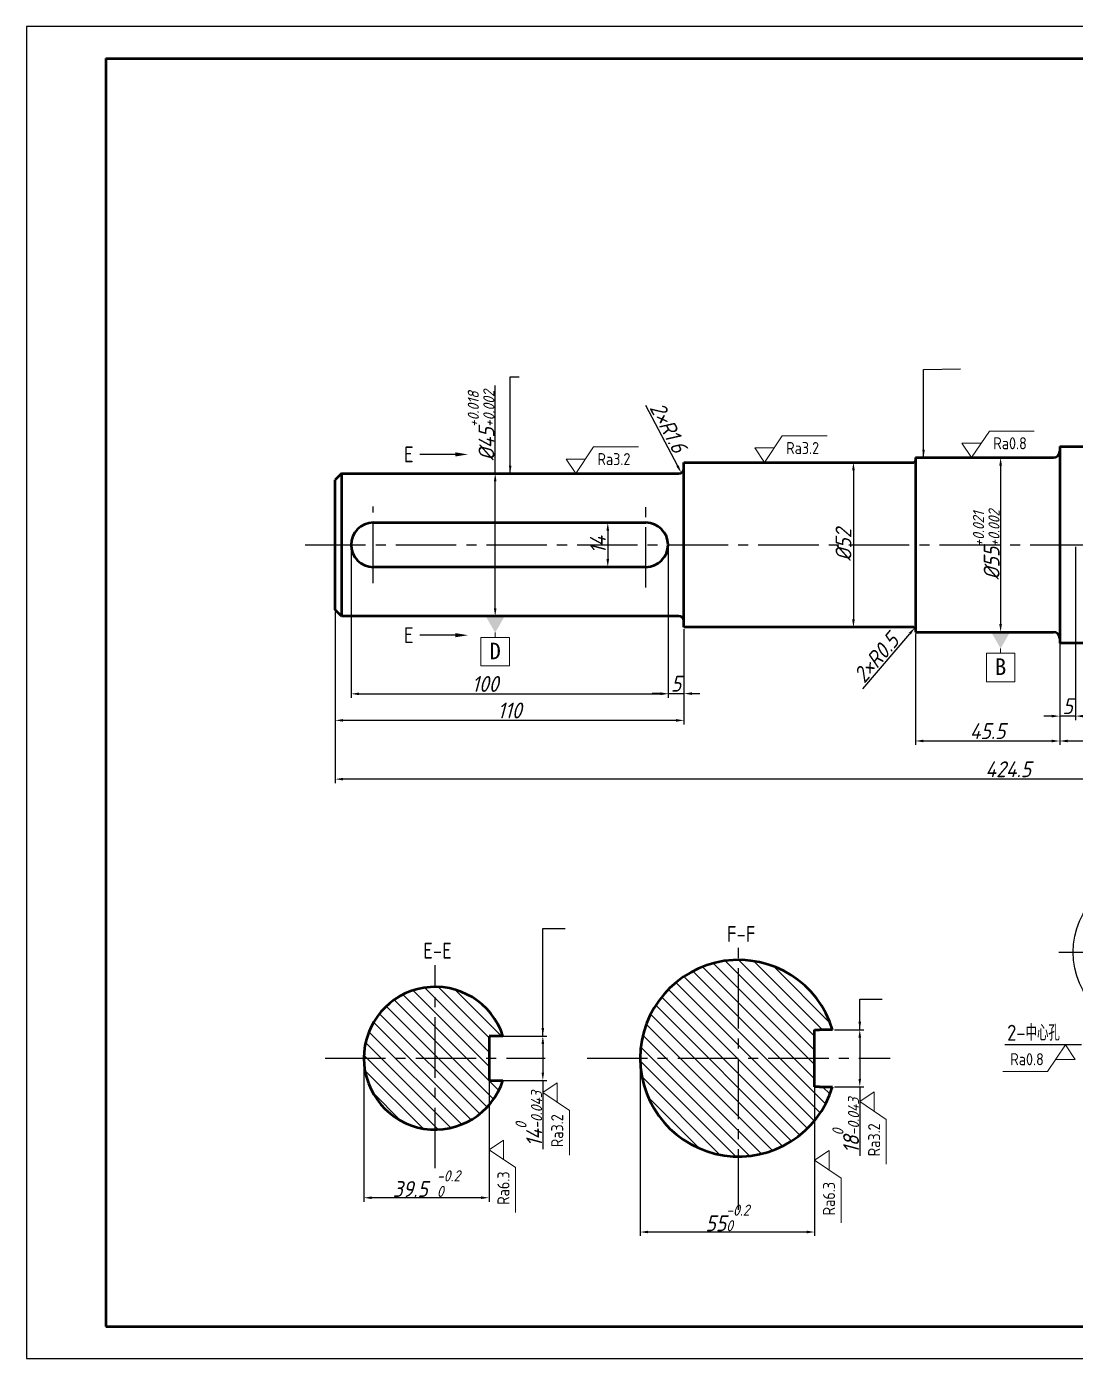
# Model space of a CAD drawing. Header units: millimetres. Extents: x -3078 to 425, y -739 to 825.
# Drawn here: x -2780.7 to -2450, y -739.5 to -319.5 of the extents above; entities that cross this region are included whole.
import ezdxf
from ezdxf import colors
from ezdxf.entities.mleader import LeaderData, LeaderLine
from ezdxf.enums import TextEntityAlignment as Align
from ezdxf.math import Vec2, Vec3

# ---------------------------------------------------------------- set-up
doc = ezdxf.new("R2010")
doc.units = ezdxf.units.MM
doc.linetypes.add('CENTER2', pattern=[28.575, 19.05, -3.175, 3.175, -3.175])
for name, color, linetype in [('中心线', 1, 'CENTER2'), ('点划线', 1, 'CENTER2'), ('细实线', 7, 'Continuous')]:
    doc.layers.add(name, color=color, linetype=linetype)
for name, color, linetype, lineweight in [('图层1', 7, 'Continuous', 50), ('标注', 7, 'Continuous', 15), ('粗实线', 7, 'Continuous', 50)]:
    doc.layers.add(name, color=color, linetype=linetype, lineweight=lineweight)
doc.styles.add('GB字体', font='gbenor.shx', dxfattribs={"height": 5, "bigfont": 'gbcbig.shx'})
doc.styles.add('SongTi', font='SimSun.ttf', dxfattribs={"height": 4})
doc.styles.get("Standard").update_dxf_attribs({"font": 'arial.ttf'})
doc.styles.add('公差', font='gbenor.shx', dxfattribs={"height": 5})
doc.styles.add('标注', font='isocp.shx', dxfattribs={"oblique": 15, "height": 5, "bigfont": 'gbcbig.shx'})
doc.dimstyles.new('1比2', dxfattribs={"dimtxt": 5, "dimasz": 2.5, "dimexe": 1.25, "dimexo": 0.625, "dimtad": 1, "dimlfac": 2, "dimdsep": 46, "dimtxsty": '标注', "dimcen": 2.5, "dimadec": 0, "dimazin": 0, "dimtfac": 1, "dimtmove": 0, "dimatfit": 3, "dimfxl": 1, "dimarcsym": 0})
doc.dimstyles.new('ISO-25', dxfattribs={"dimtxt": 4, "dimasz": 2.5, "dimexe": 1.25, "dimexo": 0.625, "dimtad": 1, "dimtxsty": 'Standard', "dimcen": 2.5, "dimadec": 0, "dimazin": 0, "dimtfac": 1, "dimtmove": 0, "dimatfit": 3, "dimfxl": 1, "dimarcsym": 0})
doc.dimstyles.new('标注', dxfattribs={"dimtxt": 5, "dimasz": 2.5, "dimexe": 1.25, "dimexo": 0.625, "dimtad": 1, "dimdsep": 46, "dimtxsty": '标注', "dimcen": 2.5, "dimadec": 0, "dimazin": 0, "dimtfac": 1, "dimtmove": 0, "dimatfit": 3, "dimfxl": 1, "dimarcsym": 0})

# ---------------------------------------------------------------- blocks, each defined once
blk = doc.blocks.new('*D14')
at = {"layer": 'Defpoints', "color": 0, "transparency": 16777216}
for p in [(-2659.83, -460.39), (-2659.83, -505.39), (-2632.96, -505.39)]:
    blk.add_point(p, dxfattribs=at)
at = {"layer": '细实线', "color": 0, "lineweight": -2, "transparency": 16777216}
for p, q in [((-2632.96, -460.39), (-2632.96, -432.6)), ((-2659.21, -460.39), (-2631.71, -460.39)), ((-2632.96, -502.89), (-2632.96, -462.89)), ((-2659.21, -505.39), (-2631.71, -505.39))]:
    blk.add_line(p, q, dxfattribs=at)
at = {"layer": '细实线', "color": 0, "transparency": 16777216}
for points in [[(-2633.38, -462.89), (-2632.54, -462.89), (-2632.96, -460.39)], [(-2633.38, -502.89), (-2632.54, -502.89), (-2632.96, -505.39)]]:
    blk.add_solid(points, dxfattribs=at)
at = {"layer": '细实线', "color": 0, "transparency": 16777216, "insert": (-2637.41, -445.24), "char_height": 5, "width": 10.3783, "attachment_point": 5, "rotation": 90, "style": '标注'}
blk.add_mtext('%%C45{\\H0.7x;\\S+0.018^ +0.002;}', dxfattribs=at)
blk = doc.blocks.new('*D15')
at = {"layer": 'Defpoints', "color": 0, "transparency": 16777216}
for p in [(-2678.43, -482.89), (-2578.43, -482.89), (-2578.43, -529.89)]:
    blk.add_point(p, dxfattribs=at)
at = {"layer": '细实线', "color": 0, "lineweight": -2, "transparency": 16777216}
for p, q in [((-2678.43, -483.51), (-2678.43, -531.14)), ((-2578.43, -483.51), (-2578.43, -531.14)), ((-2675.93, -529.89), (-2580.93, -529.89))]:
    blk.add_line(p, q, dxfattribs=at)
at = {"layer": '细实线', "color": 0, "transparency": 16777216}
for points in [[(-2675.93, -529.48), (-2675.93, -530.31), (-2678.43, -529.89)], [(-2580.93, -529.48), (-2580.93, -530.31), (-2578.43, -529.89)]]:
    blk.add_solid(points, dxfattribs=at)
at = {"layer": '细实线', "color": 0, "transparency": 16777216, "insert": (-2636.13, -526.77), "char_height": 5, "attachment_point": 5, "style": '标注'}
blk.add_mtext('100', dxfattribs=at)
blk = doc.blocks.new('*D16')
at = {"layer": 'Defpoints', "color": 0, "transparency": 16777216}
for p in [(-2578.43, -482.89), (-2573.43, -508.89), (-2573.43, -529.82)]:
    blk.add_point(p, dxfattribs=at)
at = {"layer": '细实线', "color": 0, "lineweight": -2, "transparency": 16777216}
for p, q in [((-2578.43, -483.51), (-2578.43, -531.07)), ((-2573.43, -509.51), (-2573.43, -531.07)), ((-2580.93, -529.82), (-2583.43, -529.82)), ((-2578.43, -529.82), (-2573.43, -529.82)), ((-2570.93, -529.82), (-2568.43, -529.82))]:
    blk.add_line(p, q, dxfattribs=at)
at = {"layer": '细实线', "color": 0, "transparency": 16777216}
for points in [[(-2580.93, -529.4), (-2580.93, -530.23), (-2578.43, -529.82)], [(-2570.93, -529.4), (-2570.93, -530.23), (-2573.43, -529.82)]]:
    blk.add_solid(points, dxfattribs=at)
at = {"layer": '细实线', "color": 0, "transparency": 16777216, "insert": (-2575.93, -526.69), "char_height": 5, "attachment_point": 5, "style": '标注'}
blk.add_mtext('5', dxfattribs=at)
blk = doc.blocks.new('*D17')
at = {"layer": 'Defpoints', "color": 0, "transparency": 16777216}
for p in [(-2585.43, -475.89), (-2597.45, -489.89), (-2585.43, -489.89)]:
    blk.add_point(p, dxfattribs=at)
at = {"layer": '细实线', "color": 0, "lineweight": -2, "transparency": 16777216}
for p, q in [((-2586.05, -475.89), (-2598.7, -475.89)), ((-2597.45, -478.39), (-2597.45, -487.39)), ((-2586.05, -489.89), (-2598.7, -489.89))]:
    blk.add_line(p, q, dxfattribs=at)
at = {"layer": '细实线', "color": 0, "transparency": 16777216}
for points in [[(-2597.87, -478.39), (-2597.04, -478.39), (-2597.45, -475.89)], [(-2597.87, -487.39), (-2597.04, -487.39), (-2597.45, -489.89)]]:
    blk.add_solid(points, dxfattribs=at)
at = {"layer": '细实线', "color": 0, "transparency": 16777216, "insert": (-2600.58, -482.89), "char_height": 5, "attachment_point": 5, "rotation": 90, "style": '标注'}
blk.add_mtext('14', dxfattribs=at)
blk = doc.blocks.new('*D18')
at = {"layer": 'Defpoints', "color": 0, "transparency": 16777216}
for p in [(-2500.93, -456.89), (-2519.98, -508.89), (-2500.93, -508.89)]:
    blk.add_point(p, dxfattribs=at)
at = {"layer": '细实线', "color": 0, "lineweight": -2, "transparency": 16777216}
for p, q in [((-2501.55, -456.89), (-2521.23, -456.89)), ((-2519.98, -459.39), (-2519.98, -506.39)), ((-2501.55, -508.89), (-2521.23, -508.89))]:
    blk.add_line(p, q, dxfattribs=at)
at = {"layer": '细实线', "color": 0, "transparency": 16777216}
for points in [[(-2520.4, -459.39), (-2519.57, -459.39), (-2519.98, -456.89)], [(-2520.4, -506.39), (-2519.57, -506.39), (-2519.98, -508.89)]]:
    blk.add_solid(points, dxfattribs=at)
at = {"layer": '细实线', "color": 0, "transparency": 16777216, "insert": (-2523.11, -482.89), "char_height": 5, "attachment_point": 5, "rotation": 90, "style": '标注'}
blk.add_mtext('%%C52', dxfattribs=at)
blk = doc.blocks.new('*D19')
at = {"layer": 'Defpoints', "color": 0, "transparency": 16777216}
for p in [(-2456.93, -455.39), (-2473.57, -510.39), (-2456.93, -510.39)]:
    blk.add_point(p, dxfattribs=at)
at = {"layer": '细实线', "color": 0, "lineweight": -2, "transparency": 16777216}
for p, q in [((-2457.55, -455.39), (-2474.82, -455.39)), ((-2473.57, -457.89), (-2473.57, -507.89)), ((-2457.55, -510.39), (-2474.82, -510.39))]:
    blk.add_line(p, q, dxfattribs=at)
at = {"layer": '细实线', "color": 0, "transparency": 16777216}
for points in [[(-2473.99, -457.89), (-2473.16, -457.89), (-2473.57, -455.39)], [(-2473.99, -507.89), (-2473.16, -507.89), (-2473.57, -510.39)]]:
    blk.add_solid(points, dxfattribs=at)
at = {"layer": '细实线', "color": 0, "transparency": 16777216, "insert": (-2478.11, -482.89), "char_height": 5, "attachment_point": 5, "rotation": 90, "style": '标注'}
blk.add_mtext('%%C55{\\H0.7x;\\S+0.021^ +0.002;}', dxfattribs=at)
blk = doc.blocks.new('*D20')
at = {"layer": 'Defpoints', "color": 0, "transparency": 16777216}
for p in [(-2454.93, -451.89), (-2454.93, -513.89), (-2419.87, -513.89)]:
    blk.add_point(p, dxfattribs=at)
at = {"layer": '细实线', "color": 0, "lineweight": -2, "transparency": 16777216}
for p, q in [((-2419.87, -451.89), (-2419.87, -408.21)), ((-2454.3, -451.89), (-2418.62, -451.89)), ((-2419.87, -511.39), (-2419.87, -454.39)), ((-2454.3, -513.89), (-2418.62, -513.89))]:
    blk.add_line(p, q, dxfattribs=at)
at = {"layer": '细实线', "color": 0, "transparency": 16777216}
for points in [[(-2420.29, -454.39), (-2419.46, -454.39), (-2419.87, -451.89)], [(-2420.29, -511.39), (-2419.46, -511.39), (-2419.87, -513.89)]]:
    blk.add_solid(points, dxfattribs=at)
at = {"layer": '细实线', "color": 0, "transparency": 16777216, "insert": (-2424.31, -421.46), "char_height": 5, "attachment_point": 5, "rotation": 90, "style": '标注'}
blk.add_mtext('%%C62 {\\H0.7x;\\S+0.030^ +0.011;}', dxfattribs=at)
blk = doc.blocks.new('*D22')
at = {"layer": 'Defpoints', "color": 0, "transparency": 16777216}
for p in [(-2500.43, -510.39), (-2454.93, -513.89), (-2454.93, -544.76)]:
    blk.add_point(p, dxfattribs=at)
at = {"layer": '细实线', "color": 0, "lineweight": -2, "transparency": 16777216}
for p, q in [((-2500.43, -511.01), (-2500.43, -546.01)), ((-2454.93, -514.51), (-2454.93, -546.01)), ((-2497.93, -544.76), (-2457.43, -544.76))]:
    blk.add_line(p, q, dxfattribs=at)
at = {"layer": '细实线', "color": 0, "transparency": 16777216}
for points in [[(-2497.93, -544.34), (-2497.93, -545.17), (-2500.43, -544.76)], [(-2457.43, -544.34), (-2457.43, -545.17), (-2454.93, -544.76)]]:
    blk.add_solid(points, dxfattribs=at)
at = {"layer": '细实线', "color": 0, "transparency": 16777216, "insert": (-2477.68, -541.63), "char_height": 5, "attachment_point": 5, "style": '标注'}
blk.add_mtext('45.5', dxfattribs=at)
blk = doc.blocks.new('*D24')
at = {"layer": 'Defpoints', "color": 0, "transparency": 16777216}
for p in [(-2454.93, -513.89), (-2371.93, -513.89), (-2371.93, -544.76)]:
    blk.add_point(p, dxfattribs=at)
at = {"layer": '细实线', "color": 0, "lineweight": -2, "transparency": 16777216}
for p, q in [((-2454.93, -514.51), (-2454.93, -546.01)), ((-2371.93, -514.51), (-2371.93, -546.01)), ((-2452.43, -544.76), (-2374.43, -544.76))]:
    blk.add_line(p, q, dxfattribs=at)
at = {"layer": '细实线', "color": 0, "transparency": 16777216}
for points in [[(-2452.43, -544.34), (-2452.43, -545.17), (-2454.93, -544.76)], [(-2374.43, -544.34), (-2374.43, -545.17), (-2371.93, -544.76)]]:
    blk.add_solid(points, dxfattribs=at)
at = {"layer": '细实线', "color": 0, "transparency": 16777216, "insert": (-2413.43, -541.63), "char_height": 5, "attachment_point": 5, "style": '标注'}
blk.add_mtext('83', dxfattribs=at)
blk = doc.blocks.new('*D28')
at = {"layer": 'Defpoints', "color": 0, "transparency": 16777216}
for p in [(-2454.93, -482.89), (-2449.93, -482.89), (-2454.93, -536.91)]:
    blk.add_point(p, dxfattribs=at)
at = {"layer": '细实线', "color": 0, "lineweight": -2, "transparency": 16777216}
for p, q in [((-2454.93, -483.51), (-2454.93, -538.16)), ((-2449.93, -483.51), (-2449.93, -538.16)), ((-2457.43, -536.91), (-2459.93, -536.91)), ((-2449.93, -536.91), (-2454.93, -536.91)), ((-2447.43, -536.91), (-2444.93, -536.91))]:
    blk.add_line(p, q, dxfattribs=at)
at = {"layer": '细实线', "color": 0, "transparency": 16777216}
for points in [[(-2457.43, -536.49), (-2457.43, -537.32), (-2454.93, -536.91)], [(-2447.43, -536.49), (-2447.43, -537.32), (-2449.93, -536.91)]]:
    blk.add_solid(points, dxfattribs=at)
at = {"layer": '细实线', "color": 0, "transparency": 16777216, "insert": (-2452.43, -533.78), "char_height": 5, "attachment_point": 5, "style": '标注'}
blk.add_mtext('5', dxfattribs=at)
blk = doc.blocks.new('*D29')
at = {"layer": 'Defpoints', "color": 0, "transparency": 16777216}
for p in [(-2683.43, -503.39), (-2573.43, -508.89), (-2683.43, -538.26)]:
    blk.add_point(p, dxfattribs=at)
at = {"layer": '细实线', "color": 0, "lineweight": -2, "transparency": 16777216}
for p, q in [((-2683.43, -504.01), (-2683.43, -539.51)), ((-2573.43, -509.51), (-2573.43, -539.51)), ((-2575.93, -538.26), (-2680.93, -538.26))]:
    blk.add_line(p, q, dxfattribs=at)
at = {"layer": '细实线', "color": 0, "transparency": 16777216}
for points in [[(-2680.93, -537.84), (-2680.93, -538.67), (-2683.43, -538.26)], [(-2575.93, -537.84), (-2575.93, -538.67), (-2573.43, -538.26)]]:
    blk.add_solid(points, dxfattribs=at)
at = {"layer": '细实线', "color": 0, "transparency": 16777216, "insert": (-2628.43, -535.13), "char_height": 5, "attachment_point": 5, "style": '标注'}
blk.add_mtext('110', dxfattribs=at)
blk = doc.blocks.new('*D33')
at = {"layer": 'Defpoints', "color": 0, "transparency": 16777216}
for p in [(-2683.43, -503.39), (-2258.93, -508.39), (-2683.43, -556.79)]:
    blk.add_point(p, dxfattribs=at)
at = {"layer": '细实线', "color": 0, "lineweight": -2, "transparency": 16777216}
for p, q in [((-2683.43, -504.01), (-2683.43, -558.04)), ((-2258.93, -509.01), (-2258.93, -558.04)), ((-2261.43, -556.79), (-2680.93, -556.79))]:
    blk.add_line(p, q, dxfattribs=at)
at = {"layer": '细实线', "color": 0, "transparency": 16777216}
for points in [[(-2680.93, -556.38), (-2680.93, -557.21), (-2683.43, -556.79)], [(-2261.43, -556.38), (-2261.43, -557.21), (-2258.93, -556.79)]]:
    blk.add_solid(points, dxfattribs=at)
at = {"layer": '细实线', "color": 0, "transparency": 16777216, "insert": (-2471.18, -553.67), "char_height": 5, "attachment_point": 5, "style": '标注'}
blk.add_mtext('424.5', dxfattribs=at)
blk = doc.blocks.new('*D34')
at = {"layer": 'Defpoints', "color": 0, "transparency": 16777216}
for p in [(-2633.89, -637.81), (-2633.89, -651.81), (-2617.93, -651.81)]:
    blk.add_point(p, dxfattribs=at)
at = {"layer": '细实线', "color": 0, "lineweight": -2, "transparency": 16777216}
for p, q in [((-2633.26, -637.81), (-2616.68, -637.81)), ((-2617.93, -640.31), (-2617.93, -649.31)), ((-2633.26, -651.81), (-2616.68, -651.81)), ((-2617.93, -651.81), (-2617.93, -673.54))]:
    blk.add_line(p, q, dxfattribs=at)
at = {"layer": '细实线', "color": 0, "transparency": 16777216}
for points in [[(-2618.35, -640.31), (-2617.52, -640.31), (-2617.93, -637.81)], [(-2618.35, -649.31), (-2617.52, -649.31), (-2617.93, -651.81)]]:
    blk.add_solid(points, dxfattribs=at)
at = {"layer": '细实线', "color": 0, "transparency": 16777216, "insert": (-2622.37, -663.96), "char_height": 5, "attachment_point": 5, "rotation": 90, "style": '标注'}
blk.add_mtext('14{\\H0.7x;\\S0^ -0.043;}', dxfattribs=at)
blk = doc.blocks.new('*D78')
at = {"layer": 'Defpoints', "color": 0, "transparency": 16777216}
for p in [(-2674.39, -644.81), (-2634.89, -644.81), (-2674.39, -688.8)]:
    blk.add_point(p, dxfattribs=at)
at = {"layer": '细实线', "color": 0, "lineweight": -2, "transparency": 16777216}
for p, q in [((-2674.39, -645.43), (-2674.39, -690.05)), ((-2634.89, -645.43), (-2634.89, -690.05)), ((-2637.39, -688.8), (-2671.89, -688.8))]:
    blk.add_line(p, q, dxfattribs=at)
at = {"layer": '细实线', "color": 0, "transparency": 16777216}
for points in [[(-2671.89, -688.39), (-2671.89, -689.22), (-2674.39, -688.8)], [(-2637.39, -688.39), (-2637.39, -689.22), (-2634.89, -688.8)]]:
    blk.add_solid(points, dxfattribs=at)
at = {"layer": '细实线', "color": 0, "transparency": 16777216, "insert": (-2654.64, -684.36), "char_height": 5, "attachment_point": 5, "style": '标注'}
blk.add_mtext('39.5 {\\H0.7x;\\S-0.2^ 0;}', dxfattribs=at)
blk = doc.blocks.new('*D79')
at = {"layer": 'Defpoints', "color": 0, "transparency": 16777216}
for p in [(-2526.56, -635.81), (-2526.56, -653.81), (-2517.98, -653.81)]:
    blk.add_point(p, dxfattribs=at)
at = {"layer": '细实线', "color": 0, "lineweight": -2, "transparency": 16777216}
for p, q in [((-2525.93, -635.81), (-2516.73, -635.81)), ((-2517.98, -638.31), (-2517.98, -651.31)), ((-2525.93, -653.81), (-2516.73, -653.81)), ((-2517.98, -653.81), (-2517.98, -675.62))]:
    blk.add_line(p, q, dxfattribs=at)
at = {"layer": '细实线', "color": 0, "transparency": 16777216}
for points in [[(-2518.4, -638.31), (-2517.57, -638.31), (-2517.98, -635.81)], [(-2518.4, -651.31), (-2517.57, -651.31), (-2517.98, -653.81)]]:
    blk.add_solid(points, dxfattribs=at)
at = {"layer": '细实线', "color": 0, "transparency": 16777216, "insert": (-2522.42, -666.03), "char_height": 5, "attachment_point": 5, "rotation": 90, "style": '标注'}
blk.add_mtext('18{\\H0.7x;\\S0^ -0.043;}', dxfattribs=at)
blk = doc.blocks.new('*D80')
at = {"layer": 'Defpoints', "color": 0, "transparency": 16777216}
for p in [(-2587.22, -644.81), (-2532.22, -644.81), (-2587.22, -699.62)]:
    blk.add_point(p, dxfattribs=at)
at = {"layer": '细实线', "color": 0, "lineweight": -2, "transparency": 16777216}
for p, q in [((-2587.22, -645.43), (-2587.22, -700.87)), ((-2532.22, -645.43), (-2532.22, -700.87)), ((-2534.72, -699.62), (-2584.72, -699.62))]:
    blk.add_line(p, q, dxfattribs=at)
at = {"layer": '细实线', "color": 0, "transparency": 16777216}
for points in [[(-2584.72, -699.2), (-2584.72, -700.03), (-2587.22, -699.62)], [(-2534.72, -699.2), (-2534.72, -700.03), (-2532.22, -699.62)]]:
    blk.add_solid(points, dxfattribs=at)
at = {"layer": '细实线', "color": 0, "transparency": 16777216, "insert": (-2559.72, -695.17), "char_height": 5, "attachment_point": 5, "style": '标注'}
blk.add_mtext('55{\\H0.7x;\\S-0.2^ 0;}', dxfattribs=at)
blk = doc.blocks.new('*U81')
at = {"layer": '点划线', "color": 0, "linetype": 'CENTER2', "transparency": 16777216}
for p, q in [((0, 5.8), (0, 29.5)), ((-29.5, 0), (-5.8, 0)), ((5.8, 0), (29.5, 0)), ((0, -29.5), (0, -5.8))]:
    blk.add_line(p, q, dxfattribs=at)
at = {"layer": '点划线', "color": 0, "linetype": 'Continuous', "transparency": 16777216}
for p, q in [((-2.9, 0), (2.9, 0)), ((0, -2.9), (0, 2.9))]:
    blk.add_line(p, q, dxfattribs=at)
blk = doc.blocks.new('*D82')
at = {"layer": 'Defpoints', "color": 0, "transparency": 16777216}
for p in [(-2500.93, -509.39), (-2500.61, -509.01)]:
    blk.add_point(p, dxfattribs=at)
at = {"layer": '细实线', "color": 0, "lineweight": -2, "transparency": 16777216}
blk.add_line((-2517, -528.34), (-2502.22, -510.91), dxfattribs=at)
at = {"layer": '细实线', "color": 0, "transparency": 16777216}
blk.add_solid([(-2502.54, -510.64), (-2501.9, -511.18), (-2500.61, -509.01)], dxfattribs=at)
at = {"layer": '细实线', "color": 0, "transparency": 16777216, "insert": (-2512.8, -518.56), "char_height": 5, "attachment_point": 5, "rotation": 49.7106, "style": '标注'}
blk.add_mtext('2×R0.5', dxfattribs=at)
blk = doc.blocks.new('*D83')
at = {"layer": 'Defpoints', "color": 0, "transparency": 16777216}
for p in [(-2575.03, -458.79), (-2574.28, -460.2)]:
    blk.add_point(p, dxfattribs=at)
at = {"layer": '细实线', "color": 0, "lineweight": -2, "transparency": 16777216}
blk.add_line((-2585.53, -438.88), (-2575.45, -457.99), dxfattribs=at)
at = {"layer": '细实线', "color": 0, "transparency": 16777216}
blk.add_solid([(-2575.08, -457.8), (-2575.82, -458.19), (-2574.28, -460.2)], dxfattribs=at)
at = {"layer": '细实线', "color": 0, "transparency": 16777216, "insert": (-2578.31, -445.87), "char_height": 5, "attachment_point": 5, "rotation": 297.8004, "style": '标注'}
blk.add_mtext('2×R1.6', dxfattribs=at)

msp = doc.modelspace()

# ---------------------------------------------------------------- hatches: boundary and pattern name
at = {"layer": '细实线'}
h = msp.add_hatch(dxfattribs=at)
h.set_pattern_fill('ANSI31', color=256, angle=90)
h.paths.add_polyline_path([(-2556.2203, -613.8054), (-2556.2203, -644.8054), (-2532.2203, -644.8054), (-2532.2203, -635.8054), (-2530.7203, -635.8054), (-2526.5555, -635.8054, 0.33034439)])
h.paths.add_polyline_path([(-2556.2203, -613.8054, 0.41421356), (-2587.2203, -644.8054), (-2556.2203, -644.8054)])
h.paths.add_polyline_path([(-2556.2203, -644.8054), (-2587.2203, -644.8054, 0.41421356), (-2556.2203, -675.8054)])
h.paths.add_polyline_path([(-2526.5555, -653.8054), (-2530.7203, -653.8054), (-2532.2203, -653.8054), (-2532.2203, -644.8054), (-2556.2203, -644.8054), (-2556.2203, -675.8054, 0.33034439)])
h = msp.add_hatch(dxfattribs=at)
h.set_pattern_fill('ANSI31', color=256, angle=90)
h.paths.add_polyline_path([(-2651.8881, -622.3054, 0.41421356), (-2674.3881, -644.8054), (-2651.8881, -644.8054)])
h.paths.add_polyline_path([(-2634.8881, -644.8054), (-2651.8881, -644.8054), (-2651.8881, -667.3054, 0.324311), (-2630.5047, -651.8054), (-2633.8881, -651.8054), (-2634.8881, -651.8054)])
h.paths.add_polyline_path([(-2651.8881, -644.8054), (-2674.3881, -644.8054, 0.41421356), (-2651.8881, -667.3054)])
h.paths.add_polyline_path([(-2634.8881, -637.8054), (-2633.8881, -637.8054), (-2630.5047, -637.8054, 0.324311), (-2651.8881, -622.3054), (-2651.8881, -644.8054), (-2634.8881, -644.8054)])

# ---------------------------------------------------------------- linework, layer by layer
at = {"linetype": 'Continuous', "lineweight": 15}
for p, q in [((-2637.4601, -512.0933), (-2628.4601, -512.0933)), ((-2637.4601, -521.0933), (-2637.4601, -512.0933)), ((-2632.9601, -510.5933), (-2632.9601, -512.0933)), ((-2628.4601, -512.0933), (-2628.4601, -521.0933)), ((-2473.573, -515.5933), (-2473.573, -517.0933)), ((-2478.073, -517.0933), (-2469.073, -517.0933)), ((-2478.073, -526.0933), (-2478.073, -517.0933)), ((-2469.073, -526.0933), (-2469.073, -517.0933)), ((-2628.4601, -521.0933), (-2637.4601, -521.0933)), ((-2469.073, -526.0933), (-2478.073, -526.0933))]:
    msp.add_line(p, q, dxfattribs=at)
for points in [[(-2635.9601, -505.3883), (-2629.9601, -505.3883), (-2632.9601, -510.5933)], [(-2476.573, -510.3883), (-2470.573, -510.3883), (-2473.573, -515.5933)]]:
    msp.add_solid(points, dxfattribs=at)
at = {"layer": '中心线'}
for p, q in [((-2585.4287, -496.3862), (-2585.4287, -469.3903)), ((-2671.4287, -494.9442), (-2671.4287, -470.8323)), ((-2556.2203, -692.5757), (-2556.2203, -609.1636)), ((-2651.8881, -679.5233), (-2651.8881, -615.4184)), ((-2686.5937, -644.8054), (-2617.1826, -644.8054)), ((-2603.9906, -644.8054), (-2508.45, -644.8054))]:
    msp.add_line(p, q, dxfattribs=at)
msp.add_lwpolyline([(-2692.8588, -482.8883), (-2250.5045, -482.8883)], dxfattribs=at)
at = {"layer": '图层1'}
for p, q in [((-2755.7241, -329.4644), (-2196.7241, -329.4644)), ((-2755.7241, -729.4644), (-2196.7241, -729.4644))]:
    msp.add_line(p, q, dxfattribs=at)
at = {"layer": '标注'}
for p, q in [((-2548.0497, -456.8883), (-2542.424, -448.5258)), ((-2542.424, -448.5258), (-2528.2838, -448.5258)), ((-2482.7354, -455.3883), (-2477.1097, -447.0258)), ((-2477.1097, -447.0258), (-2462.9695, -447.0258)), ((-2607.5644, -460.3883), (-2601.9387, -452.0258)), ((-2601.9387, -452.0258), (-2587.7985, -452.0258)), ((-2551.0906, -452.3269), (-2545.0088, -452.3269)), ((-2548.0497, -456.8883), (-2551.0906, -452.3269)), ((-2485.7763, -450.8269), (-2479.6945, -450.8269)), ((-2482.7354, -455.3883), (-2485.7763, -450.8269)), ((-2610.6053, -455.8269), (-2604.5235, -455.8269)), ((-2607.5644, -460.3883), (-2610.6053, -455.8269)), ((-2453.1093, -640.5996), (-2458.735, -648.9621)), ((-2453.1093, -640.5996), (-2450.0684, -645.161)), ((-2450.0684, -645.161), (-2456.1502, -645.161)), ((-2458.735, -648.9621), (-2472.8752, -648.9621)), ((-2617.935, -655.6343), (-2613.3736, -652.5934)), ((-2613.3736, -652.5934), (-2613.3736, -658.6752)), ((-2617.935, -655.6343), (-2609.5725, -661.2599)), ((-2517.9844, -658.499), (-2513.423, -655.4581)), ((-2517.9844, -658.499), (-2509.6219, -664.1247)), ((-2513.423, -655.4581), (-2513.423, -661.5399)), ((-2609.5725, -661.2599), (-2609.5725, -675.4001)), ((-2509.6219, -664.1247), (-2509.6219, -678.2649)), ((-2634.8881, -673.6725), (-2630.3268, -670.6316)), ((-2630.3268, -670.6316), (-2630.3268, -676.7134)), ((-2634.8881, -673.6725), (-2626.5256, -679.2982)), ((-2532.2203, -676.9931), (-2527.6589, -673.9522)), ((-2527.6589, -673.9522), (-2527.6589, -680.0341)), ((-2626.5256, -679.2982), (-2626.5256, -693.4384)), ((-2532.2203, -676.9931), (-2523.8578, -682.6188)), ((-2523.8578, -682.6188), (-2523.8578, -696.759))]:
    msp.add_line(p, q, dxfattribs=at)
at = {"layer": '粗实线'}
for p, q in [((-2755.7241, -329.4644), (-2755.7241, -729.4644)), ((-2454.9287, -451.8883), (-2373.9287, -451.8883)), ((-2454.9287, -451.8883), (-2454.9287, -513.8883)), ((-2573.4287, -456.8883), (-2500.9287, -456.8883)), ((-2573.4287, -508.8883), (-2573.4287, -456.8883)), ((-2500.4287, -455.3883), (-2479.4287, -455.3883)), ((-2500.4287, -455.3883), (-2500.4287, -510.3883)), ((-2479.4287, -455.3883), (-2456.9287, -455.3883)), ((-2681.4287, -460.3883), (-2683.4287, -462.3883)), ((-2681.4287, -460.3883), (-2575.0287, -460.3883)), ((-2681.4287, -460.3883), (-2681.4287, -505.3883)), ((-2683.4287, -503.3883), (-2683.4287, -462.3883)), ((-2671.4287, -475.8883), (-2585.4287, -475.8883)), ((-2585.4287, -489.8883), (-2671.4287, -489.8883)), ((-2681.4287, -505.3883), (-2683.4287, -503.3883)), ((-2575.0287, -505.3883), (-2681.4287, -505.3883)), ((-2538.4287, -508.8883), (-2573.4287, -508.8883)), ((-2500.9287, -508.8883), (-2538.4287, -508.8883)), ((-2500.4287, -510.3883), (-2479.4287, -510.3883)), ((-2479.4287, -510.3883), (-2456.9287, -510.3883)), ((-2373.9287, -513.8883), (-2454.9287, -513.8883)), ((-2633.8881, -637.8054), (-2634.8881, -637.8054)), ((-2634.8881, -637.8054), (-2634.8881, -651.8054)), ((-2630.5047, -637.8054), (-2633.8881, -637.8054)), ((-2532.2203, -653.8054), (-2532.2203, -635.8054)), ((-2532.2203, -635.8054), (-2530.7203, -635.8054)), ((-2526.5555, -635.8054), (-2530.7203, -635.8054)), ((-2634.8881, -651.8054), (-2633.8579, -651.8054)), ((-2633.8881, -651.8054), (-2630.5047, -651.8054)), ((-2530.7203, -653.8054), (-2532.2203, -653.8054)), ((-2530.7203, -653.8054), (-2526.5555, -653.8054))]:
    msp.add_line(p, q, dxfattribs=at)
for centre, radius, start, end in [((-2456.9287, -453.3883), 2, 270, 0), ((-2500.9287, -456.3883), 0.5, 270, 0), ((-2575.0287, -458.7883), 1.6, 270, 0), ((-2671.4287, -482.8883), 7, 90, 270), ((-2585.4287, -482.8883), 7, 270, 90), ((-2575.0287, -506.9883), 1.6, 0, 90), ((-2500.9287, -509.3883), 0.5, 0, 90), ((-2456.9287, -512.3883), 2, 0, 90), ((-2556.2203, -644.8054), 31, 16.877269, 343.122731), ((-2651.8881, -644.8054), 22.5, 18.126204, 341.873796)]:
    msp.add_arc(centre, radius, start, end, dxfattribs=at)
at = {"layer": '细实线'}
msp.add_line((-2448.0261, -640.5996), (-2472.1985, -640.5996), dxfattribs=at)
msp.add_lwpolyline([(-2780.7241, -739.4644), (-2186.7241, -739.4644), (-2186.7241, -319.4644), (-2780.7241, -319.4644)], close=True, dxfattribs=at)
msp.add_circle((-2425.6716, -611.3513), 25, dxfattribs=at)

# ---------------------------------------------------------------- block references
at = {"layer": '点划线', "linetype": 'CENTER2'}
msp.add_blockref('*U81', (-2425.6716, -611.3513), dxfattribs=at)

# ---------------------------------------------------------------- texts
at = {"style": 'SongTi'}
for s, p in [('D', (-2632.9601, -516.3586)), ('B', (-2473.573, -521.3337))]:
    msp.add_text(s, height=5.25, dxfattribs=at).set_placement(p, align=Align.MIDDLE_CENTER)
at = {"layer": '细实线'}
for s, width, gutter_width, insert, char_height, attachment_point, style in [('Ra0.8', 16.580792, 15.2045, (-2475.8894, -448.9646), 3.80113, 1, 'GB字体'), ('Ra3.2', 16.580792, 15.2045, (-2541.2038, -450.4646), 3.80113, 1, 'GB字体'), ('Ra3.2', 16.580792, 15.2045, (-2600.7185, -453.9646), 3.80113, 1, 'GB字体'), ('F-F', 20.55299, 12.5, (-2559.8858, -603.1384), 5, 1, '公差'), ('E-E', 20.55299, 12.5, (-2655.6651, -608.3868), 5, 1, 'GB字体'), ('2-中心孔', 23.486681, 12.5, (-2471.5128, -634.2601), 5, 1, 'GB字体'), ('Ra0.8', 16.580792, 15.2045, (-2459.9552, -647.0233), 3.80113, 9, 'GB字体')]:
    msp.add_mtext_dynamic_manual_height_columns(s, width=width, gutter_width=gutter_width, heights=[0], dxfattribs=dict(at, insert=insert, char_height=char_height, attachment_point=attachment_point, style=style))
at = {"layer": '细实线', "char_height": 3.80113, "attachment_point": 9, "rotation": 90, "style": 'GB字体'}
for s, insert in [('Ra3.2', (-2611.5113, -662.4802)), ('Ra3.2', (-2511.5607, -665.3449)), ('Ra6.3', (-2628.4645, -680.5184)), ('Ra6.3', (-2525.7966, -683.8391))]:
    msp.add_mtext_dynamic_manual_height_columns(s, width=16.580792, gutter_width=15.2045, heights=[0], dxfattribs=dict(at, insert=insert))

# ---------------------------------------------------------------- dimensions: what is measured, and where the dimension line sits
at = {"layer": '细实线'}
for base, p1, p2, text, dimstyle, picture, middle in [((-2419.8734, -513.8883), (-2454.9287, -451.8883), (-2454.9287, -513.8883), '%%C<> {\\H0.7x;\\S+0.030^ +0.011;}', 'ISO-25', '*D20', (-2419.8734, -421.463)), ((-2632.9601, -505.3883), (-2659.8336, -460.3883), (-2659.8336, -505.3883), '%%C<>{\\H0.7x;\\S+0.018^ +0.002;}', 'ISO-25', '*D14', (-2632.9601, -445.2439)), ((-2517.9844, -653.8054), (-2526.5555, -635.8054), (-2526.5555, -653.8054), '<>{\\H0.7x;\\S0^ -0.043;}', '标注', '*D79', (-2517.9844, -666.0267))]:
    dim = msp.add_linear_dim(base=base, p1=p1, p2=p2, angle=90, text=text, dimstyle=dimstyle, override={"dimtxsty": '标注'}, dxfattribs=at)
    dim.commit()
    dim.dimension.update_dxf_attribs({"geometry": picture, "text_midpoint": middle, "dimtype": 160})
for center, mpoint, picture, middle in [((-2575.0287, -458.7883), (-2574.2825, -460.2036), '*D83', (-2581.07, -447.3303)), ((-2500.9287, -509.3883), (-2500.6054, -509.0069), '*D82', (-2510.4169, -520.5805))]:
    dim = msp.add_radius_dim(center=center, mpoint=mpoint, text='2×<>', dimstyle='标注', dxfattribs=at)
    dim.commit()
    dim.dimension.update_dxf_attribs({"geometry": picture, "text_midpoint": middle, "dimtype": 164})
for base, p1, p2, text, picture, middle in [((-2519.9838, -508.8883), (-2500.9287, -456.8883), (-2500.9287, -508.8883), '%%C<>', '*D18', (-2523.1093, -482.8883)), ((-2473.573, -510.3883), (-2456.9287, -455.3883), (-2456.9287, -510.3883), '%%C<>{\\H0.7x;\\S+0.021^ +0.002;}', '*D19', (-2478.1084, -482.8883))]:
    dim = msp.add_linear_dim(base=base, p1=p1, p2=p2, angle=90, text=text, dimstyle='ISO-25', override={"dimtxsty": '标注'}, dxfattribs=at)
    dim.commit()
    dim.dimension.update_dxf_attribs({"geometry": picture, "text_midpoint": middle})
dim = msp.add_linear_dim(base=(-2597.4521, -489.8883), p1=(-2585.4287, -475.8883), p2=(-2585.4287, -489.8883), angle=90, dimstyle='ISO-25', override={"dimtxsty": '标注'}, dxfattribs=at)
dim.commit()
dim.dimension.update_dxf_attribs({"geometry": '*D17', "text_midpoint": (-2600.5771, -482.8883)})
for base, p1, p2, picture, middle in [((-2578.4287, -529.8943), (-2678.4287, -482.8883), (-2578.4287, -482.8883), '*D15', (-2636.1336, -529.8943)), ((-2371.9287, -544.757), (-2454.9287, -513.8883), (-2371.9287, -513.8883), '*D24', (-2413.4287, -544.757))]:
    dim = msp.add_linear_dim(base=base, p1=p1, p2=p2, dimstyle='ISO-25', override={"dimtxsty": '标注'}, dxfattribs=at)
    dim.commit()
    dim.dimension.update_dxf_attribs({"geometry": picture, "text_midpoint": middle, "dimtype": 160})
dim = msp.add_linear_dim(base=(-2573.4287, -529.8163), p1=(-2578.4287, -482.8883), p2=(-2573.4287, -508.8883), dimstyle='ISO-25', override={"dimtxsty": '标注'}, dxfattribs=at)
dim.commit()
dim.dimension.update_dxf_attribs({"geometry": '*D16', "text_midpoint": (-2575.9287, -526.6913)})
dim = msp.add_linear_dim(base=(-2454.9287, -536.9063), p1=(-2449.9287, -482.8883), p2=(-2454.9287, -482.8883), dimstyle='标注', dxfattribs=at)
dim.commit()
dim.dimension.update_dxf_attribs({"geometry": '*D28', "text_midpoint": (-2452.4287, -533.7813)})
for base, p1, picture, middle in [((-2683.4287, -538.2561), (-2573.4287, -508.8883), '*D29', (-2628.4287, -538.2561)), ((-2683.4287, -556.7942), (-2258.9287, -508.3883), '*D33', (-2471.1787, -556.7942))]:
    dim = msp.add_linear_dim(base=base, p1=p1, p2=(-2683.4287, -503.3883), dimstyle='标注', dxfattribs=at)
    dim.commit()
    dim.dimension.update_dxf_attribs({"geometry": picture, "text_midpoint": middle, "dimtype": 160})
dim = msp.add_linear_dim(base=(-2454.9287, -544.757), p1=(-2500.4287, -510.3883), p2=(-2454.9287, -513.8883), text='45.5', dimstyle='ISO-25', override={"dimtxsty": '标注'}, dxfattribs=at)
dim.commit()
dim.dimension.update_dxf_attribs({"geometry": '*D22', "text_midpoint": (-2477.6787, -544.757), "dimtype": 160})
dim = msp.add_linear_dim(base=(-2617.935, -651.8054), p1=(-2633.8881, -637.8054), p2=(-2633.8881, -651.8054), angle=90, text='<>{\\H0.7x;\\S0^ -0.043;}', dimstyle='标注', dxfattribs=at)
dim.commit()
dim.dimension.update_dxf_attribs({"geometry": '*D34', "text_midpoint": (-2617.935, -663.9631), "dimtype": 160})
for base, p1, p2, text, picture, middle in [((-2674.3881, -688.8042), (-2634.8881, -644.8054), (-2674.3881, -644.8054), '<> {\\H0.7x;\\S-0.2^ 0;}', '*D78', (-2654.6381, -684.3559)), ((-2587.2203, -699.6166), (-2532.2203, -644.8054), (-2587.2203, -644.8054), '<>{\\H0.7x;\\S-0.2^ 0;}', '*D80', (-2559.7203, -695.1684))]:
    dim = msp.add_linear_dim(base=base, p1=p1, p2=p2, text=text, dimstyle='标注', dxfattribs=at)
    dim.commit()
    dim.dimension.update_dxf_attribs({"geometry": picture, "text_midpoint": middle})

# ---------------------------------------------------------------- leaders
for points in [[(-2497.8818, -455.3883), (-2497.8818, -427.6091), (-2486.2443, -427.4346)], [(-2628.2287, -460.3883), (-2628.2287, -429.8817), (-2625.3919, -429.8817)], [(-2617.935, -637.8054), (-2617.935, -603.8755), (-2610.9266, -603.8755)], [(-2517.9844, -635.8054), (-2517.9844, -626.1739), (-2510.976, -626.1739)]]:
    msp.add_leader(points, dimstyle='1比2', override={"dimgap": 0.625, "dimtad": 0}, dxfattribs=at)
ml = msp.add_multileader_mtext('Standard', dxfattribs=at)
ml.set_content('E', color=256, style='GB字体')
ml.set_leader_properties()
ml.build(insert=Vec2(0, 0))
ctx = ml.context
ctx.base_point, ctx.char_height, ctx.plane_origin = Vec3(-2662.3537, -454.3803), 5, Vec3(-2641.5312, -454.3803)
ctx.text_align_type = 2
notes = []
notes.append((ctx, [(0, (1, 1, 0), (-2655.747, -454.3803), (-1, 0), 0.94, [(0, [(-2641.5312, -454.3803)], 0, [])])]))
ctx.mtext.insert, ctx.mtext.alignment, ctx.mtext.flow_direction = Vec3(-2658.687, -451.8803), 3, 5
ml = msp.add_multileader_mtext('Standard', dxfattribs=at)
ml.set_content('E', color=256, style='GB字体')
ml.set_leader_properties()
ml.build(insert=Vec2(0, 0))
ctx = ml.context
ctx.base_point, ctx.char_height, ctx.plane_origin = Vec3(-2662.3537, -511.3962), 5, Vec3(-2641.5312, -511.3962)
ctx.text_align_type = 2
notes.append((ctx, [(0, (1, 1, 0), (-2655.747, -511.3962), (-1, 0), 0.94, [(0, [(-2641.5312, -511.3962)], 0, [])])]))
ctx.mtext.insert, ctx.mtext.alignment, ctx.mtext.flow_direction = Vec3(-2658.687, -508.8962), 3, 5
for ctx, leaders in notes:
    for number, flags, end, landing, length, lines in leaders:
        leader = LeaderData()
        leader.index, (leader.has_last_leader_line, leader.has_dogleg_vector, leader.attachment_direction) = number, flags
        leader.last_leader_point, leader.dogleg_vector, leader.dogleg_length = Vec3(end), Vec3(landing), length
        for number, points, colour, breaks in lines:
            line = LeaderLine()
            line.index, line.vertices, line.color, line.breaks = number, Vec3.list(points), colors.encode_raw_color(colour), breaks
            leader.lines.append(line)
        ctx.leaders.append(leader)

doc.saveas('drawing.dxf')
